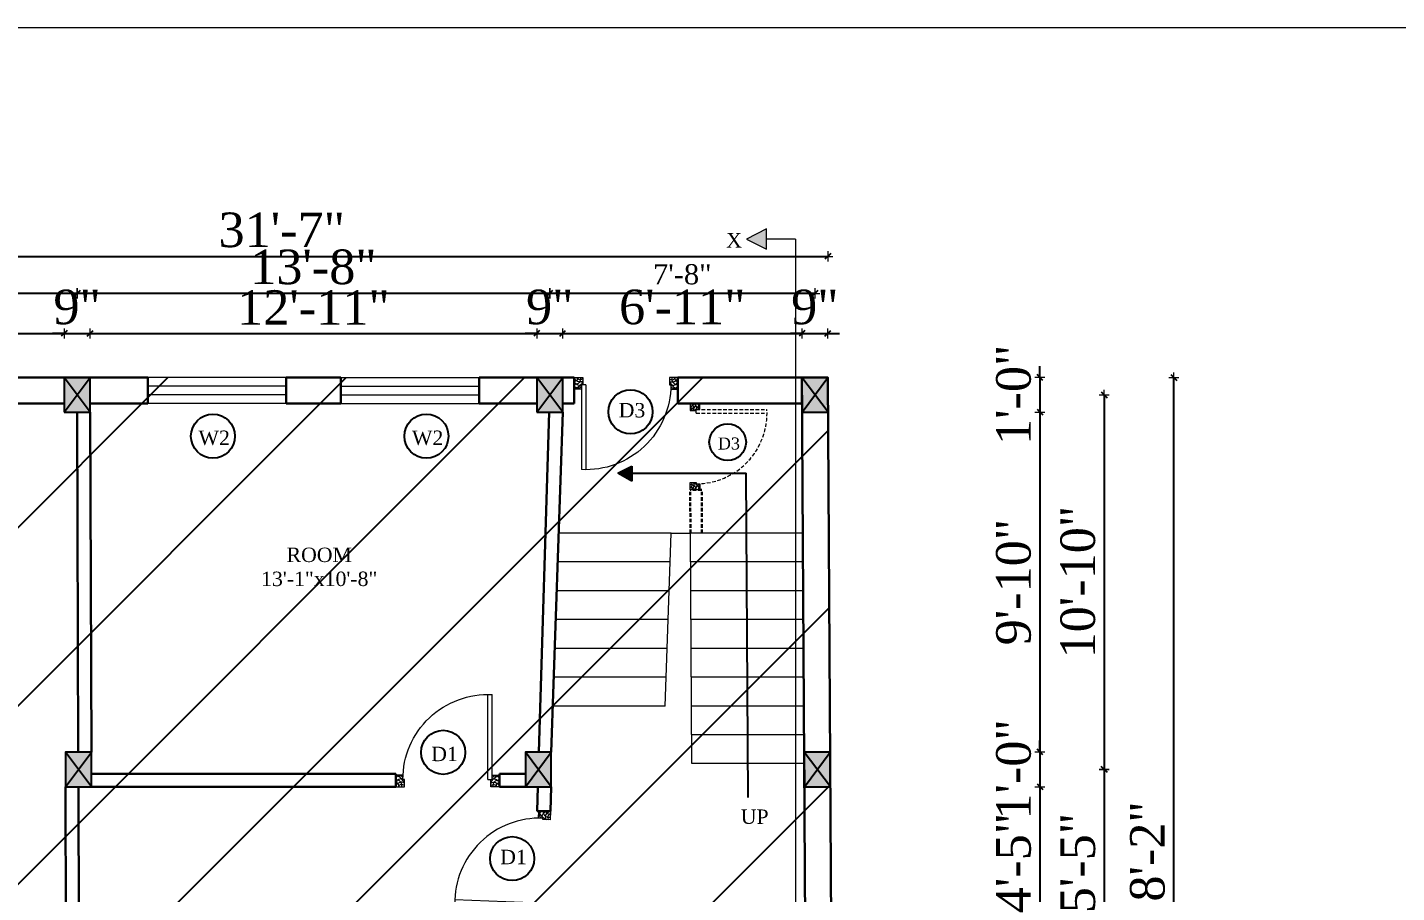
# Model space of a CAD drawing. Header units: inches. Extents: x 2 to 197762, y -33236 to 9.
# Drawn here: x 35408.7 to 35883.8, y -13885.9 to -13585.6 of the extents above; entities that cross this region are included whole.
import ezdxf

# ---------------------------------------------------------------- set-up
doc = ezdxf.new("R2010")
doc.units = ezdxf.units.IN
doc.header["$LTSCALE"] = 5
doc.header["$MEASUREMENT"] = 0
doc.linetypes.add('HIDDEN', pattern=[0.375, 0.25, -0.125])
for name, color, linetype, lineweight in [('A-WALL', 7, 'Continuous', 9), ('Dimension', 7, 'Continuous', 18), ('DOOR', 62, 'Continuous', 0), ('Dw', 2, 'Continuous', 18), ('ele1', 21, 'Continuous', 20), ('tefriş', 30, 'Continuous', 9)]:
    doc.layers.add(name, color=color, linetype=linetype, lineweight=lineweight)
doc.layers.add('dim line', color=7, linetype='Continuous', lineweight=15, true_color=0xfab2b2)
doc.layers.add('TEXT', color=6, linetype='Continuous')
doc.layers.add('WALL', color=7, linetype='Continuous')
doc.styles.add('ordinary', font='times.ttf')
doc.dimstyles.new('Copy of 96', dxfattribs={"dimtxt": 7, "dimasz": 4, "dimexe": 0.5, "dimexo": 0.5, "dimgap": 3, "dimtad": 1, "dimdec": 1, "dimzin": 11, "dimdsep": 46, "dimlunit": 4, "dimtxsty": 'ordinary', "dimblk": 'OBLIQUE', "dimcen": 0.09, "dimse1": 1, "dimse2": 1, "dimclrt": 6, "dimazin": 0, "dimtfac": 1, "dimtdec": 1, "dimtix": 1, "dimtmove": 2, "dimatfit": 3, "dimldrblk": 'leader', "dimfxl": 0.5, "dimfxlon": 1, "dimtolj": 1, "dimtzin": 0, "dimarcsym": 0})

# ---------------------------------------------------------------- blocks, each defined once
blk = doc.blocks.new('C1a')
at = {"color": 1, "ltscale": 5}
for p, q in [((18657.75, 4625.76), (18648.75, 4625.76)), ((18648.75, 4625.76), (18648.82, 4613.76)), ((18657.82, 4613.76), (18657.75, 4625.76)), ((18648.82, 4613.76), (18657.82, 4613.76))]:
    blk.add_line(p, q, dxfattribs=at)
blk = doc.blocks.new('A$C27B36B59')
at = {"layer": 'DOOR'}
for p, q in [((0, 4), (0, 0)), ((2.5, 4), (0, 4)), ((0, 0), (3, 0)), ((2.5, 2.5), (2.5, 4)), ((3, 2.5), (2.5, 2.5)), ((3, 0), (3, 2.5))]:
    blk.add_line(p, q, dxfattribs=at)
for centre, radius, start, end in [((-1.4, -0.54), 4.75, 22.1411, 72.838), ((1.34, 2.09), 1.64, 45.138, 144.8948), ((2.21, 0.3), 2.49, 83.3149, 152.658), ((0.13, 0.37), 2.05, 349.4875, 93.6805), ((1.96, -0.47), 2.01, 58.7447, 166.495), ((-0.06, 0.32), 1.13, 343.542, 86.947), ((2.08, -0.4), 1.17, 38.2816, 160.1519)]:
    blk.add_arc(centre, radius, start, end, dxfattribs=at)
blk = doc.blocks.new('D2')
at = {"layer": 'DOOR'}
for p, q in [((74473.95, 24047.59), (74473.95, 24018.09)), ((74473.95, 24047.59), (74475.45, 24047.59)), ((74475.45, 24047.59), (74475.45, 24018.13))]:
    blk.add_line(p, q, dxfattribs=at)
blk.add_arc((74473.95, 24047.59), 29.5, 180, 272.9146, dxfattribs=at)
at = {"layer": 'DOOR', "xscale": -1, "rotation": 180}
blk.add_blockref('A$C27B36B59', (74441.95, 24050.09), dxfattribs=at)
at = {"layer": 'DOOR', "rotation": 180}
blk.add_blockref('A$C27B36B59', (74477.95, 24050.09), dxfattribs=at)
blk = doc.blocks.new('smalldoor hidden')
at = {"layer": 'DOOR', "linetype": 'HIDDEN'}
for p, q in [((9851.61, -757.15), (9876.16, -757.15)), ((9851.61, -758.4), (9851.61, -757.15)), ((9851.61, -758.4), (9876.19, -758.4))]:
    blk.add_line(p, q, dxfattribs=at)
blk.add_arc((9851.61, -758.4), 24.58, 270, 2.9146, dxfattribs=at)
at = {"layer": 'DOOR', "linetype": 'HIDDEN', "yscale": 0.8333000000020547, "zscale": 0.8333000000002357, "rotation": 270}
for p, xscale in [((9849.52, -755.07), 0.8332999999984168), ((9849.52, -785.07), -0.8332999999984168)]:
    blk.add_blockref('A$C27B36B59', p, dxfattribs=dict(at, xscale=xscale))
blk = doc.blocks.new('x-x')
at = {"ltscale": 5}
for points in [[(11364.03, -701.52), (11364.03, -694.51), (11357.15, -698.09)], [(11364.03, -1135.52), (11364.03, -1128.51), (11357.15, -1132.09)]]:
    blk.add_hatch(color=256, dxfattribs=at).paths.add_polyline_path(points)
for p, q in [((11364.03, -694.51), (11357.15, -698.09)), ((11357.15, -698.09), (11364.03, -701.52)), ((11364.03, -701.52), (11364.03, -694.51)), ((11374.13, -698.09), (11364.03, -698.09)), ((11374.13, -698.09), (11374.13, -1132.09)), ((11364.03, -1128.51), (11357.15, -1132.09)), ((11364.03, -1135.52), (11364.03, -1128.51)), ((11357.15, -1132.09), (11364.03, -1135.52)), ((11374.13, -1132.09), (11364.03, -1132.09))]:
    blk.add_line(p, q, dxfattribs=at)
at = {"layer": 'A-WALL', "color": 1, "ltscale": 5}
blk.add_line((11374.13, -1120.09), (11374.13, -1132.09), dxfattribs=at)
at = {"layer": 'TEXT', "style": 'ordinary'}
for p in [(11350.08, -700.97), (11350.08, -1134.1)]:
    blk.add_text('X', height=5, dxfattribs=at).set_placement(p)
blk = doc.blocks.new('oblique')
at = {"color": 0, "lineweight": -2}
blk.add_line((0.25, 0.25), (-0.25, -0.25), dxfattribs=at)
at = {"layer": 'dim line', "lineweight": 9}
for p, q in [((-0.4375, 0), (0.4375, 0)), ((0, 0.4375), (0, -0.4375))]:
    blk.add_line(p, q, dxfattribs=at)
blk = doc.blocks.new('*D465')
at = {"layer": 'A-WALL', "color": 0, "lineweight": -2, "ltscale": 50, "transparency": 16777216}
blk.add_line((35317.79, -13691.83), (35421.44, -13691.83), dxfattribs=at)
at = {"layer": 'Defpoints', "color": 0, "ltscale": 50, "transparency": 16777216}
for p in [(35421.44, -13691.83), (35317.79, -13707.14), (35421.44, -13707.14)]:
    blk.add_point(p, dxfattribs=at)
at = {"layer": 'A-WALL', "color": 0, "lineweight": -2, "ltscale": 50, "transparency": 16777216, "xscale": 4, "yscale": 4, "zscale": 4, "rotation": 180}
blk.add_blockref('oblique', (35317.79, -13691.83), dxfattribs=at)
at = {"layer": 'A-WALL', "color": 0, "lineweight": -2, "ltscale": 50, "transparency": 16777216, "xscale": 4, "yscale": 4, "zscale": 4}
blk.add_blockref('oblique', (35421.44, -13691.83), dxfattribs=at)
at = {"layer": 'A-WALL', "color": 6, "ltscale": 50, "transparency": 16777216, "insert": (35369.62, -13682.72), "char_height": 12, "attachment_point": 5, "style": 'ordinary'}
blk.add_mtext('\\A1;8\'-8"', dxfattribs=at)
blk = doc.blocks.new('_OBLIQUE')
at = {"color": 0, "linetype": 'ByBlock'}
blk.add_line((-0.5, -0.5), (0.5, 0.5), dxfattribs=at)
blk = doc.blocks.new('leader')
at = {"layer": 'Dimension'}
for p, q in [((0, -4.33), (0, 4.33)), ((-4.42, 0), (4.42, 0))]:
    blk.add_line(p, q, dxfattribs=at)
blk = doc.blocks.new('*D466')
at = {"layer": 'A-WALL', "color": 0, "lineweight": -2, "ltscale": 50, "transparency": 16777216}
for p, q in [((35421.44, -13691.83), (35417.44, -13691.83)), ((35421.44, -13691.83), (35430.44, -13691.83)), ((35430.44, -13691.83), (35434.44, -13691.83))]:
    blk.add_line(p, q, dxfattribs=at)
at = {"layer": 'Defpoints', "color": 0, "ltscale": 50, "transparency": 16777216}
for p in [(35430.44, -13691.83), (35421.44, -13707.14), (35430.44, -13707.14)]:
    blk.add_point(p, dxfattribs=at)
at = {"layer": 'A-WALL', "color": 0, "lineweight": -2, "ltscale": 50, "transparency": 16777216, "xscale": 4, "yscale": 4, "zscale": 4}
blk.add_blockref('oblique', (35421.44, -13691.83), dxfattribs=at)
at = {"layer": 'A-WALL', "color": 0, "lineweight": -2, "ltscale": 50, "transparency": 16777216, "xscale": 4, "yscale": 4, "zscale": 4, "rotation": 180}
blk.add_blockref('oblique', (35430.44, -13691.83), dxfattribs=at)
at = {"layer": 'A-WALL', "color": 6, "ltscale": 50, "transparency": 16777216, "insert": (35425.94, -13682.71), "char_height": 12, "attachment_point": 5, "style": 'ordinary'}
blk.add_mtext('\\A1;9"', dxfattribs=at)
blk = doc.blocks.new('*D467')
at = {"layer": 'A-WALL', "color": 0, "lineweight": -2, "ltscale": 50, "transparency": 16777216}
blk.add_line((35430.44, -13691.83), (35585.44, -13691.83), dxfattribs=at)
at = {"layer": 'Defpoints', "color": 0, "ltscale": 50, "transparency": 16777216}
for p in [(35585.44, -13691.83), (35430.44, -13707.14), (35585.44, -13707.14)]:
    blk.add_point(p, dxfattribs=at)
at = {"layer": 'A-WALL', "color": 0, "lineweight": -2, "ltscale": 50, "transparency": 16777216, "xscale": 4, "yscale": 4, "zscale": 4, "rotation": 180}
blk.add_blockref('oblique', (35430.44, -13691.83), dxfattribs=at)
at = {"layer": 'A-WALL', "color": 0, "lineweight": -2, "ltscale": 50, "transparency": 16777216, "xscale": 4, "yscale": 4, "zscale": 4}
blk.add_blockref('oblique', (35585.44, -13691.83), dxfattribs=at)
at = {"layer": 'A-WALL', "color": 6, "ltscale": 50, "transparency": 16777216, "insert": (35507.94, -13682.83), "char_height": 12, "attachment_point": 5, "style": 'ordinary'}
blk.add_mtext('\\A1;12\'-11"', dxfattribs=at)
blk = doc.blocks.new('*D468')
at = {"layer": 'A-WALL', "color": 0, "lineweight": -2, "ltscale": 50, "transparency": 16777216}
for p, q in [((35585.44, -13691.83), (35581.44, -13691.83)), ((35585.44, -13691.83), (35594.44, -13691.83)), ((35594.44, -13691.83), (35598.44, -13691.83))]:
    blk.add_line(p, q, dxfattribs=at)
at = {"layer": 'Defpoints', "color": 0, "ltscale": 50, "transparency": 16777216}
for p in [(35594.44, -13691.83), (35585.44, -13707.14), (35594.44, -13707.14)]:
    blk.add_point(p, dxfattribs=at)
at = {"layer": 'A-WALL', "color": 0, "lineweight": -2, "ltscale": 50, "transparency": 16777216, "xscale": 4, "yscale": 4, "zscale": 4}
blk.add_blockref('oblique', (35585.44, -13691.83), dxfattribs=at)
at = {"layer": 'A-WALL', "color": 0, "lineweight": -2, "ltscale": 50, "transparency": 16777216, "xscale": 4, "yscale": 4, "zscale": 4, "rotation": 180}
blk.add_blockref('oblique', (35594.44, -13691.83), dxfattribs=at)
at = {"layer": 'A-WALL', "color": 6, "ltscale": 50, "transparency": 16777216, "insert": (35589.94, -13682.71), "char_height": 12, "attachment_point": 5, "style": 'ordinary'}
blk.add_mtext('\\A1;9"', dxfattribs=at)
blk = doc.blocks.new('*D469')
at = {"layer": 'A-WALL', "color": 0, "lineweight": -2, "ltscale": 50, "transparency": 16777216}
blk.add_line((35594.44, -13691.83), (35677.44, -13691.83), dxfattribs=at)
at = {"layer": 'Defpoints', "color": 0, "ltscale": 50, "transparency": 16777216}
for p in [(35677.44, -13691.83), (35594.44, -13707.14), (35677.44, -13707.14)]:
    blk.add_point(p, dxfattribs=at)
at = {"layer": 'A-WALL', "color": 0, "lineweight": -2, "ltscale": 50, "transparency": 16777216, "xscale": 4, "yscale": 4, "zscale": 4, "rotation": 180}
blk.add_blockref('oblique', (35594.44, -13691.83), dxfattribs=at)
at = {"layer": 'A-WALL', "color": 0, "lineweight": -2, "ltscale": 50, "transparency": 16777216, "xscale": 4, "yscale": 4, "zscale": 4}
blk.add_blockref('oblique', (35677.44, -13691.83), dxfattribs=at)
at = {"layer": 'A-WALL', "color": 6, "ltscale": 50, "transparency": 16777216, "insert": (35635.94, -13682.72), "char_height": 12, "attachment_point": 5, "style": 'ordinary'}
blk.add_mtext('\\A1;6\'-11"', dxfattribs=at)
blk = doc.blocks.new('*D470')
at = {"layer": 'A-WALL', "color": 0, "lineweight": -2, "ltscale": 50, "transparency": 16777216}
for p, q in [((35677.44, -13691.83), (35673.44, -13691.83)), ((35677.44, -13691.83), (35686.44, -13691.83)), ((35686.44, -13691.83), (35690.44, -13691.83))]:
    blk.add_line(p, q, dxfattribs=at)
at = {"layer": 'Defpoints', "color": 0, "ltscale": 50, "transparency": 16777216}
for p in [(35686.44, -13691.83), (35677.44, -13707.14), (35686.44, -13707.14)]:
    blk.add_point(p, dxfattribs=at)
at = {"layer": 'A-WALL', "color": 0, "lineweight": -2, "ltscale": 50, "transparency": 16777216, "xscale": 4, "yscale": 4, "zscale": 4}
blk.add_blockref('oblique', (35677.44, -13691.83), dxfattribs=at)
at = {"layer": 'A-WALL', "color": 0, "lineweight": -2, "ltscale": 50, "transparency": 16777216, "xscale": 4, "yscale": 4, "zscale": 4, "rotation": 180}
blk.add_blockref('oblique', (35686.44, -13691.83), dxfattribs=at)
at = {"layer": 'A-WALL', "color": 6, "ltscale": 50, "transparency": 16777216, "insert": (35681.94, -13682.71), "char_height": 12, "attachment_point": 5, "style": 'ordinary'}
blk.add_mtext('\\A1;9"', dxfattribs=at)
blk = doc.blocks.new('*D471')
at = {"layer": 'A-WALL', "color": 0, "lineweight": -2, "ltscale": 50, "transparency": 16777216}
blk.add_line((35681.94, -13677.92), (35589.94, -13677.92), dxfattribs=at)
at = {"layer": 'Defpoints', "color": 0, "ltscale": 50, "transparency": 16777216}
for p in [(35589.94, -13677.92), (35589.94, -13707.14), (35681.94, -13707.14)]:
    blk.add_point(p, dxfattribs=at)
at = {"layer": 'A-WALL', "color": 0, "lineweight": -2, "ltscale": 50, "transparency": 16777216, "xscale": 4, "yscale": 4, "zscale": 4, "rotation": 180}
blk.add_blockref('oblique', (35589.94, -13677.92), dxfattribs=at)
at = {"layer": 'A-WALL', "color": 0, "lineweight": -2, "ltscale": 50, "transparency": 16777216, "xscale": 4, "yscale": 4, "zscale": 4}
blk.add_blockref('oblique', (35681.94, -13677.92), dxfattribs=at)
at = {"layer": 'A-WALL', "color": 6, "ltscale": 50, "transparency": 16777216, "insert": (35635.94, -13671.35), "char_height": 7, "attachment_point": 5, "style": 'ordinary'}
blk.add_mtext('\\A1;7\'-8"', dxfattribs=at)
blk = doc.blocks.new('*D472')
at = {"layer": 'A-WALL', "color": 0, "lineweight": -2, "ltscale": 50, "transparency": 16777216}
blk.add_line((35589.94, -13677.92), (35425.94, -13677.92), dxfattribs=at)
at = {"layer": 'Defpoints', "color": 0, "ltscale": 50, "transparency": 16777216}
for p in [(35425.94, -13677.92), (35425.94, -13707.14), (35589.94, -13707.14)]:
    blk.add_point(p, dxfattribs=at)
at = {"layer": 'A-WALL', "color": 0, "lineweight": -2, "ltscale": 50, "transparency": 16777216, "xscale": 4, "yscale": 4, "zscale": 4, "rotation": 180}
blk.add_blockref('oblique', (35425.94, -13677.92), dxfattribs=at)
at = {"layer": 'A-WALL', "color": 0, "lineweight": -2, "ltscale": 50, "transparency": 16777216, "xscale": 4, "yscale": 4, "zscale": 4}
blk.add_blockref('oblique', (35589.94, -13677.92), dxfattribs=at)
at = {"layer": 'A-WALL', "color": 6, "ltscale": 50, "transparency": 16777216, "insert": (35507.94, -13668.82), "char_height": 12, "attachment_point": 5, "style": 'ordinary'}
blk.add_mtext('\\A1;13\'-8"', dxfattribs=at)
blk = doc.blocks.new('*D473')
at = {"layer": 'A-WALL', "color": 0, "lineweight": -2, "ltscale": 50, "transparency": 16777216}
blk.add_line((35425.94, -13677.92), (35312.62, -13677.92), dxfattribs=at)
at = {"layer": 'Defpoints', "color": 0, "ltscale": 50, "transparency": 16777216}
for p in [(35312.62, -13677.92), (35312.62, -13707.14), (35425.94, -13707.14)]:
    blk.add_point(p, dxfattribs=at)
at = {"layer": 'A-WALL', "color": 0, "lineweight": -2, "ltscale": 50, "transparency": 16777216, "xscale": 4, "yscale": 4, "zscale": 4, "rotation": 180}
blk.add_blockref('oblique', (35312.62, -13677.92), dxfattribs=at)
at = {"layer": 'A-WALL', "color": 0, "lineweight": -2, "ltscale": 50, "transparency": 16777216, "xscale": 4, "yscale": 4, "zscale": 4}
blk.add_blockref('oblique', (35425.94, -13677.92), dxfattribs=at)
at = {"layer": 'A-WALL', "color": 6, "ltscale": 50, "transparency": 16777216, "insert": (35369.28, -13668.8), "char_height": 12, "attachment_point": 5, "style": 'ordinary'}
blk.add_mtext('\\A1;9\'-5"', dxfattribs=at)
blk = doc.blocks.new('*D243')
at = {"layer": 'A-WALL', "color": 0, "lineweight": -2, "ltscale": 50, "transparency": 16777216}
blk.add_line((35307.44, -13665.08), (35686.44, -13665.08), dxfattribs=at)
at = {"layer": 'Defpoints', "color": 0, "ltscale": 50, "transparency": 16777216}
for p in [(35686.44, -13665.08), (35307.44, -13707.14), (35686.44, -13707.14)]:
    blk.add_point(p, dxfattribs=at)
at = {"layer": 'A-WALL', "color": 0, "lineweight": -2, "ltscale": 50, "transparency": 16777216, "xscale": 4, "yscale": 4, "zscale": 4, "rotation": 180}
blk.add_blockref('oblique', (35307.44, -13665.08), dxfattribs=at)
at = {"layer": 'A-WALL', "color": 0, "lineweight": -2, "ltscale": 50, "transparency": 16777216, "xscale": 4, "yscale": 4, "zscale": 4}
blk.add_blockref('oblique', (35686.44, -13665.08), dxfattribs=at)
at = {"layer": 'A-WALL', "color": 6, "ltscale": 50, "transparency": 16777216, "insert": (35496.94, -13655.96), "char_height": 12, "attachment_point": 5, "style": 'ordinary'}
blk.add_mtext('\\A1;31\'-7"', dxfattribs=at)
blk = doc.blocks.new('*D476')
at = {"layer": 'A-WALL', "color": 0, "lineweight": -2, "ltscale": 50, "transparency": 16777216}
for p, q in [((35760.05, -13707.14), (35760.05, -13703.14)), ((35760.05, -13707.14), (35760.05, -13719.14)), ((35760.05, -13719.14), (35760.05, -13723.14))]:
    blk.add_line(p, q, dxfattribs=at)
at = {"layer": 'Defpoints', "color": 0, "ltscale": 50, "transparency": 16777216}
for p in [(35686.44, -13707.14), (35686.52, -13719.14), (35760.05, -13719.14)]:
    blk.add_point(p, dxfattribs=at)
at = {"layer": 'A-WALL', "color": 0, "lineweight": -2, "ltscale": 50, "transparency": 16777216, "xscale": 4, "yscale": 4, "zscale": 4}
for p, rotation in [((35760.05, -13707.14), 270), ((35760.05, -13719.14), 90)]:
    blk.add_blockref('oblique', p, dxfattribs=dict(at, rotation=rotation))
at = {"layer": 'A-WALL', "color": 6, "ltscale": 50, "transparency": 16777216, "insert": (35750.94, -13713.14), "char_height": 12, "attachment_point": 5, "rotation": 90, "style": 'ordinary'}
blk.add_mtext('\\A1;1\'-0"', dxfattribs=at)
blk = doc.blocks.new('*D477')
at = {"layer": 'A-WALL', "color": 0, "lineweight": -2, "ltscale": 50, "transparency": 16777216}
blk.add_line((35760.05, -13719.14), (35760.05, -13837.14), dxfattribs=at)
at = {"layer": 'Defpoints', "color": 0, "ltscale": 50, "transparency": 16777216}
for p in [(35686.52, -13719.14), (35687.24, -13837.14), (35760.05, -13837.14)]:
    blk.add_point(p, dxfattribs=at)
at = {"layer": 'A-WALL', "color": 0, "lineweight": -2, "ltscale": 50, "transparency": 16777216, "xscale": 4, "yscale": 4, "zscale": 4}
for p, rotation in [((35760.05, -13719.14), 90), ((35760.05, -13837.14), 270)]:
    blk.add_blockref('oblique', p, dxfattribs=dict(at, rotation=rotation))
at = {"layer": 'A-WALL', "color": 6, "ltscale": 50, "transparency": 16777216, "insert": (35750.92, -13778.14), "char_height": 12, "attachment_point": 5, "rotation": 90, "style": 'ordinary'}
blk.add_mtext('\\A1;9\'-10"', dxfattribs=at)
blk = doc.blocks.new('*D478')
at = {"layer": 'A-WALL', "color": 0, "lineweight": -2, "ltscale": 50, "transparency": 16777216}
for p, q in [((35760.05, -13837.14), (35760.05, -13833.14)), ((35760.05, -13837.14), (35760.05, -13849.14)), ((35760.05, -13849.14), (35760.05, -13853.14))]:
    blk.add_line(p, q, dxfattribs=at)
at = {"layer": 'Defpoints', "color": 0, "ltscale": 50, "transparency": 16777216}
for p in [(35687.24, -13837.14), (35687.31, -13849.14), (35760.05, -13849.14)]:
    blk.add_point(p, dxfattribs=at)
at = {"layer": 'A-WALL', "color": 0, "lineweight": -2, "ltscale": 50, "transparency": 16777216, "xscale": 4, "yscale": 4, "zscale": 4}
for p, rotation in [((35760.05, -13837.14), 270), ((35760.05, -13849.14), 90)]:
    blk.add_blockref('oblique', p, dxfattribs=dict(at, rotation=rotation))
at = {"layer": 'A-WALL', "color": 6, "ltscale": 50, "transparency": 16777216, "insert": (35750.94, -13843.14), "char_height": 12, "attachment_point": 5, "rotation": 90, "style": 'ordinary'}
blk.add_mtext('\\A1;1\'-0"', dxfattribs=at)
blk = doc.blocks.new('*D479')
at = {"layer": 'A-WALL', "color": 0, "lineweight": -2, "ltscale": 50, "transparency": 16777216}
blk.add_line((35760.05, -13849.14), (35760.05, -13902.14), dxfattribs=at)
at = {"layer": 'Defpoints', "color": 0, "ltscale": 50, "transparency": 16777216}
for p in [(35687.31, -13849.14), (35687.64, -13902.14), (35760.05, -13902.14)]:
    blk.add_point(p, dxfattribs=at)
at = {"layer": 'A-WALL', "color": 0, "lineweight": -2, "ltscale": 50, "transparency": 16777216, "xscale": 4, "yscale": 4, "zscale": 4}
for p, rotation in [((35760.05, -13849.14), 90), ((35760.05, -13902.14), 270)]:
    blk.add_blockref('oblique', p, dxfattribs=dict(at, rotation=rotation))
at = {"layer": 'A-WALL', "color": 6, "ltscale": 50, "transparency": 16777216, "insert": (35750.94, -13875.64), "char_height": 12, "attachment_point": 5, "rotation": 90, "style": 'ordinary'}
blk.add_mtext('\\A1;4\'-5"', dxfattribs=at)
blk = doc.blocks.new('*D483')
at = {"layer": 'A-WALL', "color": 0, "lineweight": -2, "ltscale": 50, "transparency": 16777216}
blk.add_line((35782.35, -13713.14), (35782.35, -13843.14), dxfattribs=at)
at = {"layer": 'Defpoints', "color": 0, "ltscale": 50, "transparency": 16777216}
for p in [(35686.48, -13713.14), (35687.28, -13843.14), (35782.35, -13843.14)]:
    blk.add_point(p, dxfattribs=at)
at = {"layer": 'A-WALL', "color": 0, "lineweight": -2, "ltscale": 50, "transparency": 16777216, "xscale": 4, "yscale": 4, "zscale": 4}
for p, rotation in [((35782.35, -13713.14), 90), ((35782.35, -13843.14), 270)]:
    blk.add_blockref('oblique', p, dxfattribs=dict(at, rotation=rotation))
at = {"layer": 'A-WALL', "color": 6, "ltscale": 50, "transparency": 16777216, "insert": (35773.25, -13778.14), "char_height": 12, "attachment_point": 5, "rotation": 90, "style": 'ordinary'}
blk.add_mtext('\\A1;10\'-10"', dxfattribs=at)
blk = doc.blocks.new('*D484')
at = {"layer": 'A-WALL', "color": 0, "lineweight": -2, "ltscale": 50, "transparency": 16777216}
blk.add_line((35782.35, -13843.14), (35782.35, -13908.14), dxfattribs=at)
at = {"layer": 'Defpoints', "color": 0, "ltscale": 50, "transparency": 16777216}
for p in [(35687.28, -13843.14), (35687.68, -13908.14), (35782.35, -13908.14)]:
    blk.add_point(p, dxfattribs=at)
at = {"layer": 'A-WALL', "color": 0, "lineweight": -2, "ltscale": 50, "transparency": 16777216, "xscale": 4, "yscale": 4, "zscale": 4}
for p, rotation in [((35782.35, -13843.14), 90), ((35782.35, -13908.14), 270)]:
    blk.add_blockref('oblique', p, dxfattribs=dict(at, rotation=rotation))
at = {"layer": 'A-WALL', "color": 6, "ltscale": 50, "transparency": 16777216, "insert": (35773.25, -13875.64), "char_height": 12, "attachment_point": 5, "rotation": 90, "style": 'ordinary'}
blk.add_mtext('\\A1;5\'-5"', dxfattribs=at)
blk = doc.blocks.new('*D486')
at = {"layer": 'A-WALL', "color": 0, "lineweight": -2, "ltscale": 50, "transparency": 16777216}
blk.add_line((35806.51, -14045.14), (35806.51, -13707.14), dxfattribs=at)
at = {"layer": 'Defpoints', "color": 0, "ltscale": 50, "transparency": 16777216}
for p in [(35686.44, -13707.14), (35806.51, -13707.14), (35688.52, -14045.14)]:
    blk.add_point(p, dxfattribs=at)
at = {"layer": 'A-WALL', "color": 0, "lineweight": -2, "ltscale": 50, "transparency": 16777216, "xscale": 4, "yscale": 4, "zscale": 4}
for p, rotation in [((35806.51, -13707.14), 90), ((35806.51, -14045.14), 270)]:
    blk.add_blockref('oblique', p, dxfattribs=dict(at, rotation=rotation))
at = {"layer": 'A-WALL', "color": 6, "ltscale": 50, "transparency": 16777216, "insert": (35797.4, -13876.14), "char_height": 12, "attachment_point": 5, "rotation": 90, "style": 'ordinary'}
blk.add_mtext('\\A1;28\'-2"', dxfattribs=at)

msp = doc.modelspace()

# ---------------------------------------------------------------- hatches: boundary and pattern name
at = {"layer": 'WALL', "linetype": 'ByBlock', "ltscale": 5, "true_color": 0xf8991e}
h = msp.add_hatch(dxfattribs=at)
h.set_pattern_fill('ANSI31', color=30, scale=350)
h.set_pattern_definition([(45, (28671.218, -11460.087), (-30.93592, 30.93592), [])])
h.paths.add_polyline_path([(35115.52, -14045.14), (35307.44, -13707.14), (35686.44, -13707.14), (35687.93, -13949.14), (35736.52, -13949.14), (35736.52, -14039.14), (35688.52, -14039.14), (35688.52, -14045.14)])
h = msp.add_hatch(color=30, dxfattribs=at)
h.dxf.hatch_style = 1
h.paths.add_polyline_path([(35425.94, -13713.14), (35421.44, -13719.14), (35430.44, -13719.14)])
h.paths.add_polyline_path([(35430.44, -13719.14), (35430.44, -13707.14), (35425.94, -13713.14)])
h.paths.add_polyline_path([(35425.94, -13713.14), (35430.44, -13707.14), (35421.44, -13707.14)])
h.paths.add_polyline_path([(35421.44, -13707.14), (35421.44, -13719.14), (35425.94, -13713.14)])
h = msp.add_hatch(color=30, dxfattribs=at)
h.dxf.hatch_style = 1
h.paths.add_polyline_path([(35589.94, -13713.14), (35585.44, -13719.14), (35594.44, -13719.14)])
h.paths.add_polyline_path([(35594.44, -13719.14), (35594.44, -13707.14), (35589.94, -13713.14)])
h.paths.add_polyline_path([(35589.94, -13713.14), (35594.44, -13707.14), (35585.44, -13707.14)])
h.paths.add_polyline_path([(35585.44, -13707.14), (35585.44, -13719.14), (35589.94, -13713.14)])
h = msp.add_hatch(color=30, dxfattribs=at)
h.dxf.hatch_style = 1
h.paths.add_polyline_path([(35686.52, -13719.14), (35681.98, -13713.14), (35677.51, -13719.14)])
h.paths.add_polyline_path([(35686.52, -13719.14), (35686.44, -13707.14), (35681.98, -13713.14)])
h.paths.add_polyline_path([(35686.44, -13707.14), (35677.44, -13707.14), (35681.98, -13713.14)])
h.paths.add_polyline_path([(35681.98, -13713.14), (35677.44, -13707.14), (35677.51, -13719.14)])
at = {"layer": 'WALL', "linetype": 'ByBlock', "ltscale": 5}
msp.add_hatch(color=2, dxfattribs=at).paths.add_polyline_path([(35613.55, -13740.3), (35618.41, -13737.9), (35618.41, -13743.15)])
at = {"layer": 'WALL', "linetype": 'ByBlock', "ltscale": 5, "true_color": 0xf8991e}
h = msp.add_hatch(color=30, dxfattribs=at)
h.dxf.hatch_style = 1
h.paths.add_polyline_path([(35426.37, -13843.14), (35421.87, -13849.14), (35430.87, -13849.14)])
h.paths.add_polyline_path([(35430.87, -13849.14), (35430.87, -13837.14), (35426.37, -13843.14)])
h.paths.add_polyline_path([(35426.37, -13843.14), (35430.87, -13837.14), (35421.87, -13837.14)])
h.paths.add_polyline_path([(35421.87, -13837.14), (35421.87, -13849.14), (35426.37, -13843.14)])
h = msp.add_hatch(color=30, dxfattribs=at)
h.dxf.hatch_style = 1
h.paths.add_polyline_path([(35585.98, -13843.14), (35581.48, -13849.14), (35590.48, -13849.14)])
h.paths.add_polyline_path([(35590.48, -13849.14), (35590.48, -13837.14), (35585.98, -13843.14)])
h.paths.add_polyline_path([(35585.98, -13843.14), (35590.48, -13837.14), (35581.48, -13837.14)])
h.paths.add_polyline_path([(35581.48, -13837.14), (35581.48, -13849.14), (35585.98, -13843.14)])
h = msp.add_hatch(color=30, dxfattribs=at)
h.dxf.hatch_style = 1
h.paths.add_polyline_path([(35687.31, -13849.14), (35682.78, -13843.14), (35678.31, -13849.14)])
h.paths.add_polyline_path([(35687.31, -13849.14), (35687.24, -13837.14), (35682.78, -13843.14)])
h.paths.add_polyline_path([(35687.24, -13837.14), (35678.24, -13837.14), (35682.78, -13843.14)])
h.paths.add_polyline_path([(35682.78, -13843.14), (35678.24, -13837.14), (35678.31, -13849.14)])

# ---------------------------------------------------------------- linework, layer by layer
at = {"color": 1, "ltscale": 5}
for p, q in [((35421.44, -13719.14), (35430.44, -13707.14)), ((35430.44, -13719.14), (35421.44, -13707.14)), ((35585.44, -13719.14), (35594.44, -13707.14)), ((35594.44, -13719.14), (35585.44, -13707.14)), ((35686.52, -13719.14), (35677.44, -13707.14)), ((35677.51, -13719.14), (35686.44, -13707.14)), ((35593.03, -13771.14), (35592.7, -13771.13)), ((35421.87, -13849.14), (35430.87, -13837.14)), ((35430.87, -13849.14), (35421.87, -13837.14)), ((35581.48, -13849.14), (35590.48, -13837.14)), ((35590.48, -13849.14), (35581.48, -13837.14)), ((35687.31, -13849.14), (35678.24, -13837.14)), ((35678.31, -13849.14), (35687.24, -13837.14))]:
    msp.add_line(p, q, dxfattribs=at)
at = {"layer": 'A-WALL', "lineweight": 30}
for p, q in [((35450.44, -13707.14), (35403.06, -13707.14)), ((35450.44, -13707.14), (35450.44, -13716.14)), ((35517.44, -13707.14), (35498.44, -13707.14)), ((35498.44, -13707.14), (35498.44, -13716.14)), ((35517.44, -13707.14), (35517.44, -13716.14)), ((35594.44, -13707.14), (35565.44, -13707.14)), ((35565.44, -13707.14), (35565.44, -13716.14)), ((35598.44, -13707.14), (35594.44, -13707.14)), ((35598.44, -13707.14), (35598.44, -13716.14)), ((35686.44, -13707.14), (35634.44, -13707.14)), ((35634.44, -13707.14), (35634.44, -13716.14)), ((35679.52, -14045.14), (35677.44, -13707.14)), ((35687.93, -13949.14), (35686.44, -13707.14)), ((35421.44, -13716.14), (35403.06, -13716.14)), ((35450.44, -13716.14), (35430.44, -13716.14)), ((35517.44, -13716.14), (35498.44, -13716.14)), ((35585.44, -13716.14), (35565.44, -13716.14)), ((35598.44, -13716.14), (35594.44, -13716.14)), ((35677.5, -13716.14), (35634.44, -13716.14)), ((35426.35, -13837.14), (35425.96, -13719.14)), ((35430.87, -13837.14), (35430.44, -13719.14)), ((35589.76, -13719.14), (35586.17, -13837.14)), ((35594.44, -13719.14), (35590.48, -13837.14)), ((35430.87, -13844.64), (35536.48, -13844.64)), ((35536.48, -13844.64), (35536.48, -13849.14)), ((35572.48, -13844.64), (35581.48, -13844.64)), ((35572.48, -13844.64), (35572.48, -13849.14)), ((35422.09, -13902.14), (35421.87, -13849.14)), ((35426.59, -13902.12), (35426.37, -13849.12)), ((35430.87, -13849.14), (35536.48, -13849.14)), ((35572.48, -13849.14), (35581.48, -13849.14)), ((35585.8, -13849.14), (35585.54, -13857.64)), ((35590.48, -13849.14), (35590.17, -13857.64)), ((35585.54, -13857.64), (35590.17, -13857.64))]:
    msp.add_line(p, q, dxfattribs=at)
at = {"layer": 'A-WALL', "linetype": 'HIDDEN', "lineweight": 30}
for p, q in [((35638.77, -13761.14), (35638.68, -13746.11)), ((35642.68, -13746.11), (35638.68, -13746.11)), ((35642.77, -13761.14), (35642.68, -13746.11))]:
    msp.add_line(p, q, dxfattribs=at)
at = {"layer": 'Dw', "color": 3}
for p, q in [((35498.44, -13707.14), (35450.44, -13707.14)), ((35517.44, -13707.14), (35565.44, -13707.14)), ((35498.44, -13710.14), (35450.44, -13710.14)), ((35517.44, -13710.14), (35565.44, -13710.14)), ((35498.44, -13713.14), (35450.44, -13713.14)), ((35498.44, -13716.14), (35450.44, -13716.14)), ((35517.44, -13713.14), (35565.44, -13713.14)), ((35517.44, -13716.14), (35565.44, -13716.14))]:
    msp.add_line(p, q, dxfattribs=at)
at = {"layer": 'ele1'}
msp.add_lwpolyline([(35053.85, -13585.62), (38138.81, -13585.62), (38138.81, -15740.95), (35053.85, -15740.95)], close=True, dxfattribs=at)
msp.add_lwpolyline([(35053.85, -13585.62), (38138.81, -13585.62), (38138.81, -15740.95), (35053.85, -15740.95)], close=True, dxfattribs=at)
at = {"layer": 'tefriş', "ltscale": 5}
for p, q in [((35632.03, -13761.14), (35593.03, -13761.14)), ((35630.02, -13821.14), (35632.03, -13761.14)), ((35632.03, -13761.14), (35638.77, -13761.14)), ((35677.77, -13761.14), (35638.77, -13761.14)), ((35639.27, -13841.14), (35638.77, -13761.14)), ((35631.7, -13771.13), (35592.7, -13771.13)), ((35677.83, -13771.14), (35638.83, -13771.14)), ((35631.36, -13781.12), (35592.36, -13781.12)), ((35677.9, -13781.14), (35638.9, -13781.14)), ((35631.03, -13791.11), (35592.03, -13791.11)), ((35677.96, -13791.14), (35638.96, -13791.14)), ((35630.69, -13801.14), (35591.69, -13801.14)), ((35678.02, -13801.14), (35639.02, -13801.14)), ((35630.36, -13811.08), (35591.36, -13811.08)), ((35678.08, -13811.14), (35639.08, -13811.14)), ((35630.02, -13821.14), (35591.02, -13821.14)), ((35678.14, -13821.14), (35639.14, -13821.14)), ((35678.2, -13831.14), (35639.2, -13831.14)), ((35678.27, -13841.14), (35639.27, -13841.14))]:
    msp.add_line(p, q, dxfattribs=at)
at = {"layer": 'TEXT'}
for centre, radius in [((35617.97, -13719.06), 7.64), ((35473.07, -13727.49), 7.64), ((35547.14, -13727.49), 7.64), ((35651.68, -13729.57), 6.37), ((35552.96, -13837.22), 7.64), ((35576.9, -13874.11), 7.64)]:
    msp.add_circle(centre, radius, dxfattribs=at)
at = {"layer": 'WALL', "color": 2, "linetype": 'ByBlock', "ltscale": 5}
for p, q in [((35613.55, -13740.3), (35618.41, -13737.9)), ((35618.41, -13743.15), (35613.55, -13740.3)), ((35618.41, -13737.9), (35618.41, -13743.15)), ((35618.41, -13740.3), (35658.15, -13740.3)), ((35658.84, -13852.89), (35658.15, -13740.3))]:
    msp.add_line(p, q, dxfattribs=at)
for points in [[(35421.44, -13719.14), (35430.44, -13719.14), (35430.44, -13707.14), (35421.44, -13707.14)], [(35585.44, -13719.14), (35594.44, -13719.14), (35594.44, -13707.14), (35585.44, -13707.14)], [(35677.44, -13707.14), (35677.51, -13719.14), (35686.52, -13719.14), (35686.44, -13707.14)], [(35421.87, -13849.14), (35430.87, -13849.14), (35430.87, -13837.14), (35421.87, -13837.14)], [(35581.48, -13849.14), (35590.48, -13849.14), (35590.48, -13837.14), (35581.48, -13837.14)], [(35678.24, -13837.14), (35678.31, -13849.14), (35687.31, -13849.14), (35687.24, -13837.14)]]:
    msp.add_lwpolyline(points, close=True, dxfattribs=at)

# ---------------------------------------------------------------- block references
at = {"layer": 'A-WALL', "color": 1}
for name, p in [('x-x', (24301.1, -12961.05)), ('smalldoor hidden', (25789.16, -12961.05))]:
    msp.add_blockref(name, p, dxfattribs=at)
at = {"layer": 'WALL', "color": 2, "linetype": 'ByBlock', "xscale": -1}
msp.add_blockref('D2', (110076.39, -37757.23), dxfattribs=at)
at = {"layer": 'WALL', "color": 2, "linetype": 'ByBlock', "ltscale": 5}
for p in [(17028.7, -18332.9), (17029.5, -18462.9)]:
    msp.add_blockref('C1a', p, dxfattribs=at)
at = {"layer": 'WALL', "color": 2, "linetype": 'ByBlock', "xscale": -1, "rotation": 180}
msp.add_blockref('D2', (-38905.47, 10200.95), dxfattribs=at)
at = {"layer": 'WALL', "color": 2, "linetype": 'ByBlock', "rotation": 267.8625062016944}
msp.add_blockref('D2', (14333.32, 61429.5), dxfattribs=at)

# ---------------------------------------------------------------- texts
at = {"layer": 'TEXT', "style": 'ordinary'}
for s, height, rotation, p in [('D3', 5, 0.0004, (35613.87, -13720.98)), ('W2', 5, 0.0004, (35468.04, -13730.55)), ('W2', 5, 0.0004, (35542.11, -13730.55)), ('D3', 4.167, 359.9996, (35648.26, -13732.12)), ('D1', 5, 0.0004, (35548.81, -13840.28)), ('UP', 5, 359.9996, (35656.23, -13862.05)), ('D1', 5, 359.9996, (35572.75, -13876.04))]:
    msp.add_text(s, height=height, rotation=rotation, dxfattribs=at).set_placement(p)
at = {"layer": 'TEXT', "insert": (35509.94, -13779.58), "char_height": 5, "attachment_point": 8, "rotation": 359.9996, "style": 'ordinary'}
msp.add_mtext_dynamic_manual_height_columns('ROOM\\P13\'-1"x10\'-8"', width=101.5687, gutter_width=1720.72, heights=[0], dxfattribs=at)

# ---------------------------------------------------------------- dimensions: what is measured, and where the dimension line sits
at = {"layer": 'A-WALL', "ltscale": 50}
for base, p1, p2, picture, middle in [((35686.44, -13665.08), (35307.44, -13707.14), (35686.44, -13707.14), '*D243', (35496.94, -13655.96)), ((35312.62, -13677.92), (35425.94, -13707.14), (35312.62, -13707.14), '*D473', (35369.28, -13668.8)), ((35425.94, -13677.92), (35589.94, -13707.14), (35425.94, -13707.14), '*D472', (35507.94, -13668.82))]:
    dim = msp.add_linear_dim(base=base, p1=p1, p2=p2, dimstyle='Copy of 96', override={"dimtxt": 12, "dimdec": 0, "dimblk": 'oblique', "dimtdec": 0, "dimarcsym": 1}, dxfattribs=at)
    dim.commit()
    dim.dimension.update_dxf_attribs({"geometry": picture, "text_midpoint": middle})
dim = msp.add_aligned_dim(p1=(35681.94, -13707.14), p2=(35589.94, -13707.14), distance=-29.21, dimstyle='Copy of 96', override={"dimdec": 0, "dimblk": 'oblique', "dimtdec": 0, "dimarcsym": 1}, dxfattribs=at)
dim.commit()
dim.dimension.update_dxf_attribs({"geometry": '*D471', "text_midpoint": (35635.94, -13671.35)})
for base, p1, p2, angle, picture, middle in [((35421.44, -13691.83), (35317.79, -13707.14), (35421.44, -13707.14), 180, '*D465', (35369.62, -13682.72)), ((35430.44, -13691.83), (35421.44, -13707.14), (35430.44, -13707.14), 180, '*D466', (35425.94, -13682.71)), ((35585.44, -13691.83), (35430.44, -13707.14), (35585.44, -13707.14), 180, '*D467', (35507.94, -13682.83)), ((35594.44, -13691.83), (35585.44, -13707.14), (35594.44, -13707.14), 180, '*D468', (35589.94, -13682.71)), ((35677.44, -13691.83), (35594.44, -13707.14), (35677.44, -13707.14), 180, '*D469', (35635.94, -13682.72)), ((35686.44, -13691.83), (35677.44, -13707.14), (35686.44, -13707.14), 180, '*D470', (35681.94, -13682.71)), ((35760.05, -13719.14), (35686.44, -13707.14), (35686.52, -13719.14), 90, '*D476', (35750.94, -13713.14)), ((35806.51, -13707.14), (35688.52, -14045.14), (35686.44, -13707.14), 90, '*D486', (35797.4, -13876.14)), ((35782.35, -13843.14), (35686.48, -13713.14), (35687.28, -13843.14), 90, '*D483', (35773.25, -13778.14)), ((35760.05, -13837.14), (35686.52, -13719.14), (35687.24, -13837.14), 90, '*D477', (35750.92, -13778.14)), ((35760.05, -13849.14), (35687.24, -13837.14), (35687.31, -13849.14), 90, '*D478', (35750.94, -13843.14)), ((35782.35, -13908.14), (35687.28, -13843.14), (35687.68, -13908.14), 90, '*D484', (35773.25, -13875.64)), ((35760.05, -13902.14), (35687.31, -13849.14), (35687.64, -13902.14), 90, '*D479', (35750.94, -13875.64))]:
    dim = msp.add_linear_dim(base=base, p1=p1, p2=p2, angle=angle, dimstyle='Copy of 96', override={"dimtxt": 12, "dimdec": 0, "dimblk": 'oblique', "dimtdec": 0, "dimarcsym": 1}, dxfattribs=at)
    dim.commit()
    dim.dimension.update_dxf_attribs({"geometry": picture, "text_midpoint": middle})

doc.saveas('drawing.dxf')
